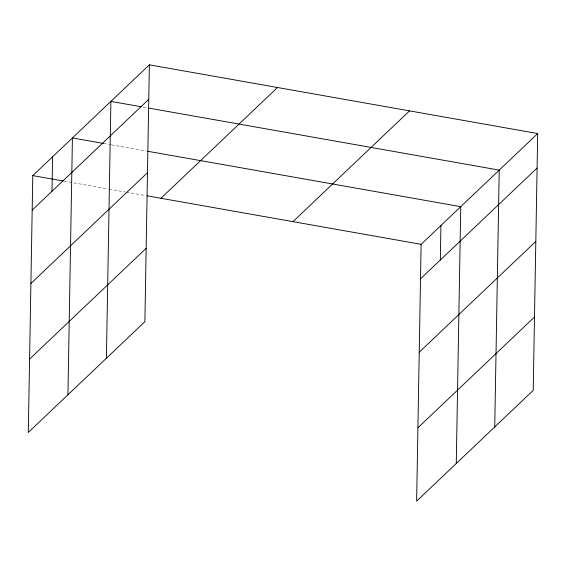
<?xml version="1.0" encoding="UTF-8"?>
<svg xmlns="http://www.w3.org/2000/svg" width="566" height="566" viewBox="0 0 566 566"><rect width="100%" height="100%" fill="white"/><g stroke="black" fill="none" stroke-linecap="round" stroke-linejoin="round"><path stroke-width="0.42" stroke-dasharray="2.83 2.12" d="M142.929 107.059L148.129 107.979M103.592 143.467L110.519 144.691M111.389 144.839L146.021 150.973M63.958 181.127L108.113 188.938M108.983 189.094L125.433 192.008M126.296 192.157L145.349 195.532"/><path stroke-width="0.85" d="M149.367 64.835L32.786 175.609L28.3 432.445L144.882 321.672L149.367 64.835L537.7 133.555L533.214 390.391L416.633 501.165L421.118 244.328L537.7 133.555M52.001 191.273L52.603 156.782M67.941 394.785L72.42 137.948L103.592 143.467M106.408 358.228L110.894 101.392L141.203 106.755M440.334 259.992L440.935 225.494M456.274 463.497L460.752 206.668L147.754 151.278M494.741 426.948L499.226 170.111L148.992 108.134M32.184 210.106L148.766 99.326M30.904 283.474L147.485 172.701M160.935 198.291L277.517 87.511M29.581 359.07L146.162 248.297M292.969 221.653L409.551 110.879M420.517 278.819L537.099 168.045M419.236 352.194L535.818 241.42M417.913 427.79L534.495 317.017M32.786 175.609L63.088 180.971M147.082 195.836L421.118 244.328"/></g></svg>
